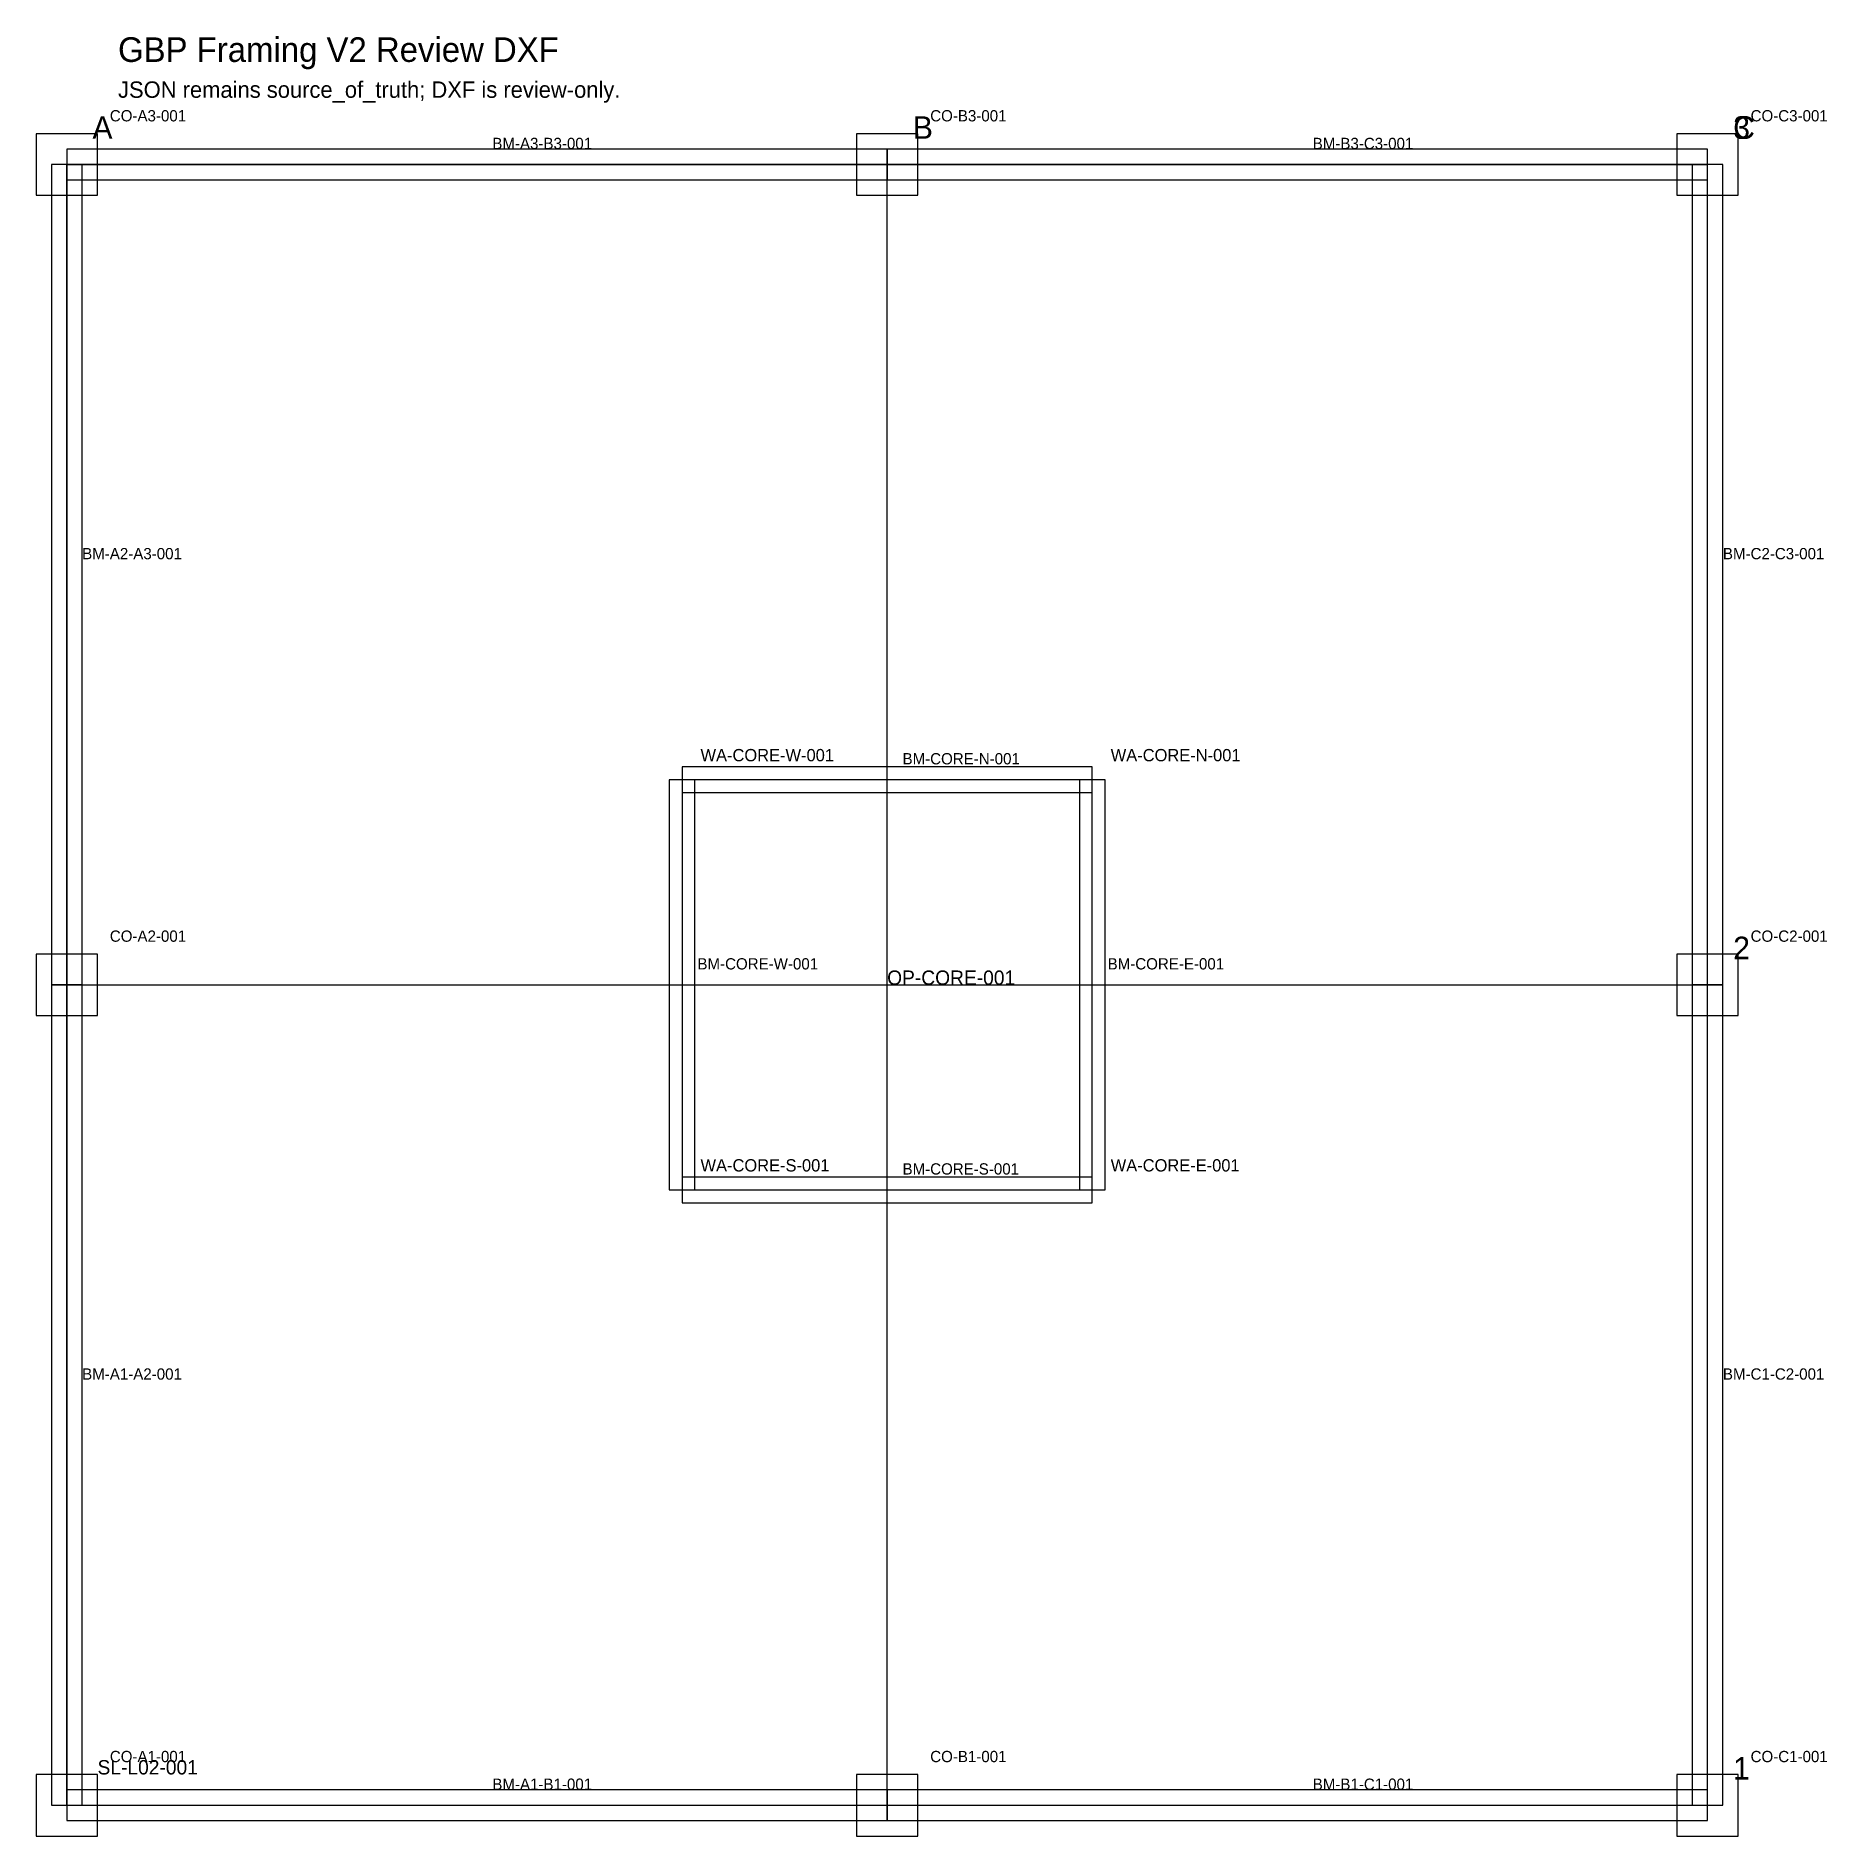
# Model space of a CAD drawing. Header units: millimetres. Extents: x -300 to 17165, y -300 to 17253.
import ezdxf

# ---------------------------------------------------------------- set-up
doc = ezdxf.new("R2010")
doc.units = ezdxf.units.MM
for name, color, linetype in [('BEAM', 5, 'Continuous'), ('BOUNDARY', 6, 'Continuous'), ('COLUMN', 1, 'Continuous'), ('CORE_ZONE', 30, 'Continuous'), ('GRID', 8, 'Continuous'), ('KEEP_OUT', 4, 'Continuous'), ('OPENING', 2, 'Continuous'), ('SLAB', 7, 'Continuous'), ('TEXT', 7, 'Continuous'), ('WALL', 3, 'Continuous')]:
    doc.layers.add(name, color=color, linetype=linetype)

msp = doc.modelspace()

# ---------------------------------------------------------------- linework, layer by layer
at = {"layer": 'BEAM'}
for points in [[(0, 16150), (0, 15850), (8000, 15850), (8000, 16150), (0, 16150)], [(8000, 16150), (8000, 15850), (16000, 15850), (16000, 16150), (8000, 16150)], [(-150, 8000), (150, 8000), (150, 16000), (-150, 16000), (-150, 8000)], [(15850, 8000), (16150, 8000), (16150, 16000), (15850, 16000), (15850, 8000)], [(10000, 9875), (10000, 10125), (6000, 10125), (6000, 9875), (10000, 9875)], [(6125, 10000), (5875, 10000), (5875, 6000), (6125, 6000), (6125, 10000)], [(9875, 6000), (10125, 6000), (10125, 10000), (9875, 10000), (9875, 6000)], [(-150, 0), (150, 0), (150, 8000), (-150, 8000), (-150, 0)], [(15850, 0), (16150, 0), (16150, 8000), (15850, 8000), (15850, 0)], [(6000, 6125), (6000, 5875), (10000, 5875), (10000, 6125), (6000, 6125)], [(0, 150), (0, -150), (8000, -150), (8000, 150), (0, 150)], [(8000, 150), (8000, -150), (16000, -150), (16000, 150), (8000, 150)]]:
    msp.add_lwpolyline(points, close=True, dxfattribs=at)
at = {"layer": 'BOUNDARY'}
msp.add_lwpolyline([(0, 0), (16000, 0), (16000, 16000), (0, 16000), (0, 0)], close=True, dxfattribs=at)
at = {"layer": 'COLUMN'}
for points in [[(-300, 15700), (300, 15700), (300, 16300), (-300, 16300), (-300, 15700)], [(7700, 15700), (8300, 15700), (8300, 16300), (7700, 16300), (7700, 15700)], [(15700, 15700), (16300, 15700), (16300, 16300), (15700, 16300), (15700, 15700)], [(-300, 7700), (300, 7700), (300, 8300), (-300, 8300), (-300, 7700)], [(15700, 7700), (16300, 7700), (16300, 8300), (15700, 8300), (15700, 7700)], [(-300, -300), (300, -300), (300, 300), (-300, 300), (-300, -300)], [(7700, -300), (8300, -300), (8300, 300), (7700, 300), (7700, -300)], [(15700, -300), (16300, -300), (16300, 300), (15700, 300), (15700, -300)]]:
    msp.add_lwpolyline(points, close=True, dxfattribs=at)
at = {"layer": 'CORE_ZONE'}
msp.add_lwpolyline([(6000, 6000), (10000, 6000), (10000, 10000), (6000, 10000), (6000, 6000)], close=True, dxfattribs=at)
at = {"layer": 'GRID'}
for points in [[(0, 0), (0, 16000)], [(0, 16000), (16000, 16000)], [(8000, 0), (8000, 16000)], [(16000, 0), (16000, 16000)], [(0, 8000), (16000, 8000)], [(0, 0), (16000, 0)]]:
    msp.add_lwpolyline(points, dxfattribs=at)
at = {"layer": 'KEEP_OUT'}
msp.add_lwpolyline([(6000, 6000), (10000, 6000), (10000, 10000), (6000, 10000), (6000, 6000)], close=True, dxfattribs=at)
at = {"layer": 'OPENING'}
msp.add_lwpolyline([(6000, 6000), (10000, 6000), (10000, 10000), (6000, 10000), (6000, 6000)], close=True, dxfattribs=at)
at = {"layer": 'SLAB'}
msp.add_lwpolyline([(0, 0), (16000, 0), (16000, 16000), (0, 16000), (0, 0)], close=True, dxfattribs=at)
at = {"layer": 'WALL'}
for points in [[(10000, 9875), (10000, 10125), (6000, 10125), (6000, 9875), (10000, 9875)], [(6125, 10000), (5875, 10000), (5875, 6000), (6125, 6000), (6125, 10000)], [(9875, 6000), (10125, 6000), (10125, 10000), (9875, 10000), (9875, 6000)], [(6000, 6125), (6000, 5875), (10000, 5875), (10000, 6125), (6000, 6125)]]:
    msp.add_lwpolyline(points, close=True, dxfattribs=at)

# ---------------------------------------------------------------- texts
at = {"layer": 'TEXT'}
for s, height, p in [('GBP Framing V2 Review DXF', 240, (500, 17000)), ('JSON remains source_of_truth; DXF is review-only.', 160, (500, 16650)), ('CO-A3-001', 110, (420, 16420)), ('CO-B3-001', 110, (8420, 16420)), ('CO-C3-001', 110, (16420, 16420)), ('A', 220, (250, 16250)), ('B', 220, (8250, 16250)), ('3', 220, (16250, 16250)), ('C', 220, (16250, 16250)), ('BM-A3-B3-001', 110, (4150, 16150)), ('BM-B3-C3-001', 110, (12150, 16150)), ('BM-A2-A3-001', 110, (150, 12150)), ('BM-C2-C3-001', 110, (16150, 12150)), ('WA-CORE-W-001', 120, (6180, 10180)), ('BM-CORE-N-001', 110, (8150, 10150)), ('WA-CORE-N-001', 120, (10180, 10180)), ('CO-A2-001', 110, (420, 8420)), ('2', 220, (16250, 8250)), ('CO-C2-001', 110, (16420, 8420)), ('BM-CORE-W-001', 110, (6150, 8150)), ('BM-CORE-E-001', 110, (10150, 8150)), ('OP-CORE-001', 140, (8000, 8000)), ('WA-CORE-S-001', 120, (6180, 6180)), ('BM-CORE-S-001', 110, (8150, 6150)), ('WA-CORE-E-001', 120, (10180, 6180)), ('BM-A1-A2-001', 110, (150, 4150)), ('BM-C1-C2-001', 110, (16150, 4150)), ('CO-A1-001', 110, (420, 420)), ('CO-B1-001', 110, (8420, 420)), ('CO-C1-001', 110, (16420, 420)), ('SL-L02-001', 140, (300, 300)), ('1', 220, (16250, 250)), ('BM-A1-B1-001', 110, (4150, 150)), ('BM-B1-C1-001', 110, (12150, 150))]:
    msp.add_text(s, height=height, dxfattribs=at).set_placement(p)

doc.saveas('drawing.dxf')
